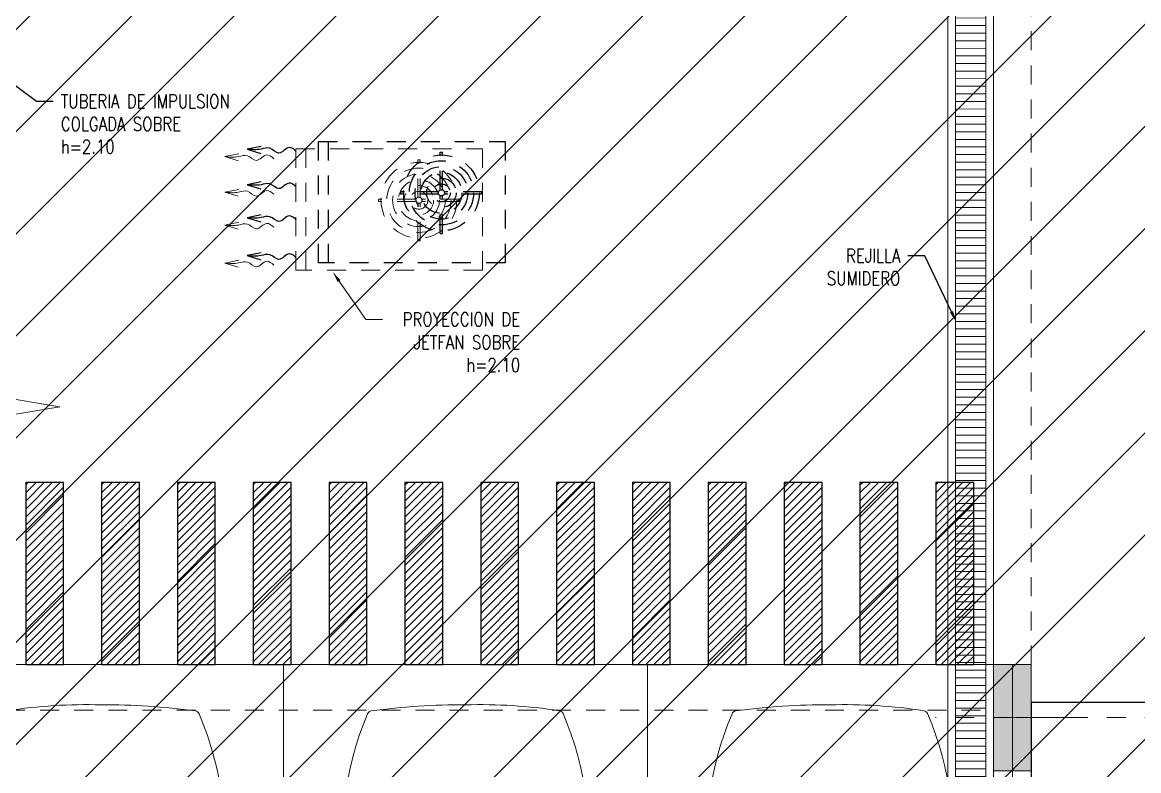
# Model space of a CAD drawing. Header units: millimetres. Extents: x 226317 to 226469, y 8188100 to 8188260.
# Drawn here: x 226457.3 to 226464.66, y 8188196.21 to 8188201.14 of the extents above; entities that cross this region are included whole.
import ezdxf
from ezdxf import colors
from ezdxf.entities.mleader import LeaderData, LeaderLine
from ezdxf.math import Vec2, Vec3

# ---------------------------------------------------------------- set-up
doc = ezdxf.new("R2010")
doc.units = ezdxf.units.MM
for name, pattern in [('HIDDEN2', [0.1875, 0.125, -0.0625]), ('PHANTOM', [2.5, 1.25, -0.25, 0.25, -0.25, 0.25, -0.25]), ('PHANTOM2', [1.25, 0.625, -0.125, 0.125, -0.125, 0.125, -0.125])]:
    doc.linetypes.add(name, pattern=pattern)
for name, color, linetype in [('A-COTAS INT', 8, 'Continuous'), ('A-EJES', 8, 'PHANTOM'), ('A-ESTRUCTURA-HATCH', 8, 'Continuous'), ('A-ESTRUCTURA-VIGAS', 8, 'HIDDEN2'), ('A-MOBILIARIO', 8, 'Continuous'), ('A-PROYECCIONES', 8, 'HIDDEN2'), ('A-TEXTO-INDICACIONES', 8, 'Continuous'), ('A_30_Extractores', 8, 'Continuous'), ('CIRCULACION PEATONAL', 8, 'Continuous'), ('L-06_EQ-FIN-CONT', 8, 'Continuous'), ('L3 Equipos y Ductos', 8, 'Continuous'), ('L4 Linea mediana', 8, 'Continuous'), ('L5 Linea mediana segmentada', 8, 'HIDDEN2'), ('L6 Linea fina', 8, 'Continuous')]:
    doc.layers.add(name, color=color, linetype=linetype)
doc.layers.add('A-ESTRUCTURA-PLACAS', color=8, linetype='Continuous', lineweight=35)
doc.layers.add('A-MUROS', color=8, linetype='Continuous', lineweight=30)
doc.layers.add('A-ÁREA COMÚN', color=8, linetype='Continuous', plot=False)
doc.styles.add('TXT_COTAS', font='romans.shx', dxfattribs={"width": 0.8})

# ---------------------------------------------------------------- blocks, each defined once
blk = doc.blocks.new('EST P1')
at = {"layer": 'A-ESTRUCTURA-HATCH', "lineweight": 0}
h = blk.add_hatch(dxfattribs=at)
h.set_pattern_fill('ANSI31', color=8, scale=0.02, angle=-1.27e-14)
h.set_pattern_definition([(44.99999999999999, (-226392.077087921, -8188203.059610654), (-0.04490128060534576, 0.04490128060534578), [])])
h.paths.add_polyline_path([(-3.609998156578513, 5.049997552298009), (-3.610000176762696, 4.849997552111745), (-44.785000133008, 4.84999814722687), (-44.78500010908465, -0.1500023566186428), (-46.9899987593235, -0.1500020446255803), (-46.98999930798891, -11.15000239294022), (-3.609999100328423, -11.15005090925843), (-3.609999100328423, -11.40005090925843), (-47.23999938514316, -11.40005881432444), (-47.23999953552266, 0.1499976431950927), (-45.03499953550636, 0.1499976431950927), (-45.0350001337647, 5.049998153932393)])
h.paths.add_polyline_path([(5.875668717722874, 4.849997540004551), (5.875668724213028, 5.04999746195972), (35.53000006324146, 5.049996703863144), (35.53000006324146, 4.849997698329389)])
h.paths.add_polyline_path([(47.9150172030495, 5.049996227957308), (35.58000069746049, 5.049997348338366), (35.58000069746049, 4.849997348152101), (47.9150167714979, 4.849997607059777)])
h.paths.add_polyline_path([(51.86500159354182, 4.849997512064874), (53.37567124809721, 4.84999814722687), (53.37566821934888, 5.049995731562376), (51.86500180143048, 5.049995731562376)])
edge = h.paths.add_edge_path()
edge.add_arc((63.30066905260901, -0.1500025354325771), 9.699999993899837, 359.9999991583288, 539.9999991583288)
edge.add_line((53.60066905870917, -0.1500023929402232), (53.80066905872081, -0.1500023929402232))
edge.add_arc((63.30066905260901, -0.1500025354325771), 9.49999999389811, 0.9047070135612216, 179.9999991406384, ccw=False)
edge.add_line((72.79948476422578, -2.6654452085495e-06), (70.35068066572421, 2.236943691968918e-05))
edge.add_line((70.35068066572421, 2.236943691968918e-05), (70.35067913253442, -0.1499448418617249))
edge.add_line((70.35067913253442, -0.1499448418617249), (73.00066904650885, -0.150002677924931))
edge = h.paths.add_edge_path(flags=0)
edge.add_arc((63.30071679374669, -0.1499939998611808), 3.299962339153879, 0.00085350182833477, 49.99468486829903)
edge.add_line((65.42212619486963, 2.377727027982473), (65.4221670004481, -0.1499835988506675))
edge.add_line((65.4221670004481, -0.1499835988506675), (65.27216700115241, -0.1499896282330155))
edge.add_line((65.27216700115241, -0.1499896282330155), (65.27206754402141, 2.496426238678396))
edge.add_arc((63.30066965197329, -0.1500051133334637), 3.300001295059289, 53.31658296361125, 179.9999577391648)
edge.add_line((60.00066835692269, -0.1500026788562536), (59.80066835691105, -0.1500026788562536))
edge.add_arc((63.30067374499049, -0.1500072199851274), 3.500005388090554, 2.4573619812700827, 179.9999256646052, ccw=False)
edge.add_line((66.79746054686257, 5.869567394256592e-05), (69.45068066581734, 3.157090395689011e-05))
edge.add_line((69.45068066581734, 3.157090395689011e-05), (69.45067913254024, -0.1499448418617249))
edge.add_line((69.45067913254024, -0.1499448418617249), (66.60067913253442, -0.1499448418617249))
h.paths.add_polyline_path([(-3.559999100340065, -11.15003591403365), (35.53000069747213, -11.15003591403365), (35.53000069747213, -11.40006590355188), (-3.559999100340065, -11.40006590355188)])
h.paths.add_polyline_path([(35.58000069746049, -11.1500659417361), (71.88000514594023, -11.1501255556941), (71.88000514594023, -11.40006201900542), (35.58000069746049, -11.40000240504742)])
h = blk.add_hatch(color=8, dxfattribs=at)
h.dxf.hatch_style = 1
h.paths.add_polyline_path([(51.86500181080191, 5.049995731562376), (47.91501740692183, 5.049995731562376), (47.9150173944945, -0.1500023929402232), (50.25000069738599, -0.1500023929402232), (50.25000069502858, -2.440996468067169e-06), (48.06500169850187, -2.396292984485626e-06), (48.06500174041139, 2.049999350681901), (51.86500172319938, 2.049959634430707), (51.86500172319938, 2.199973285198212), (48.06500173307722, 2.199973380193114), (48.06500178854913, 4.849997594021261), (51.71500178001588, 4.84999751765281), (51.71500172879314, 3.199985875748098), (51.86500172413071, 3.199985871091485)])
h.paths.add_polyline_path([(1.924988505983492, -0.1507468884810805), (-0.1750114939932246, -0.1507468884810805), (-0.1750115561299026, 4.849849936552346), (-3.559999043500284, 4.849998230114579), (-3.559999100340065, 5.049997517839074), (3.774977872672025, 5.04999752342701), (3.77498006875976, 1.899989875033498), (3.624980067834258, 1.899989879690111), (3.624980130203767, 4.849999564699829), (-0.02486227676854469, 4.849851984530687), (-0.02486234196112491, 2.199851972982287), (1.92514188104542, 2.199814011342824), (1.92514188104542, 2.049919821321964), (-0.02486297430004925, 2.049852325581014), (-0.02486302095348947, -0.0001476705074310303), (1.925019238289678, -0.0005466332659125328)])
h.paths.add_polyline_path([(71.63000006307266, -6.150002165697515), (71.88000006307266, -6.150002165697515), (71.88000006307266, -6.85000216588378), (71.63000006307266, -6.85000216588378)])
h.paths.add_polyline_path([(64.42000006310991, -6.150002076290548), (64.67000006310991, -6.150002076290548), (64.67000006310991, -6.850002076476812), (64.42000006310991, -6.850002076476812)])
h.paths.add_polyline_path([(57.21000006314716, -6.150002076290548), (57.46000006314716, -6.150002076290548), (57.46000006314716, -6.850002076476812), (57.21000006314716, -6.850002076476812)])
h.paths.add_polyline_path([(50.00000006318442, -6.150002076290548), (50.25000006318442, -6.150002076290548), (50.25000006318442, -6.850002076476812), (50.00000006318442, -6.850002076476812)])
h.paths.add_polyline_path([(42.79000006322167, -6.150002055801451), (43.04000006322167, -6.150002055801451), (43.04000006322167, -6.850002055987716), (42.79000006322167, -6.850002055987716)])
h.paths.add_polyline_path([(42.79000006322167, 0.5499979443848133), (43.04000006322167, 0.5499979443848133), (43.04000006322167, -0.1500020558014512), (42.79000006322167, -0.1500020558014512)])
h.paths.add_polyline_path([(35.58000006325892, -6.150002076290548), (35.83000006325892, -6.150002076290548), (35.83000006325892, -6.850002076476812), (35.58000006325892, -6.850002076476812)])
h.paths.add_polyline_path([(35.58000006325892, 0.5499979238957167), (35.83000006325892, 0.5499979238957167), (35.83000006325892, -0.1500020762905478), (35.58000006325892, -0.1500020762905478)])
h.paths.add_polyline_path([(35.28000006327056, -6.150002076290548), (35.53000006327056, -6.150002076290548), (35.53000006327056, -6.850002076476812), (35.28000006327056, -6.850002076476812)])
h.paths.add_polyline_path([(35.28000006327056, 0.5499979238957167), (35.53000006327056, 0.5499979238957167), (35.53000006327056, -0.1500020762905478), (35.28000006327056, -0.1500020762905478)])
h.paths.add_polyline_path([(30.2800000719144, -6.150002076290548), (30.5300000719144, -6.150002076290548), (30.5300000719144, -6.850002076476812), (30.2800000719144, -6.850002076476812)])
h.paths.add_polyline_path([(30.2800000719144, 0.5499979238957167), (30.5300000719144, 0.5499979238957167), (30.5300000719144, -0.1500020762905478), (30.2800000719144, -0.1500020762905478)])
h.paths.add_polyline_path([(23.07000007195165, -6.150002076290548), (23.32000007195165, -6.150002076290548), (23.32000007195165, -6.850002076476812), (23.07000007195165, -6.850002076476812)])
h.paths.add_polyline_path([(23.07000007195165, 0.5499979238957167), (23.32000007195165, 0.5499979238957167), (23.32000007195165, -0.1500020762905478), (23.07000007195165, -0.1500020762905478)])
h.paths.add_polyline_path([(18.07000008059549, -6.150002055801451), (18.32000008059549, -6.150002055801451), (18.32000008059549, -6.850002055987716), (18.07000008059549, -6.850002055987716)])
h.paths.add_polyline_path([(18.07000008059549, 0.5499979443848133), (18.32000008059549, 0.5499979443848133), (18.32000008059549, -0.1500020558014512), (18.07000008059549, -0.1500020558014512)])
h.paths.add_polyline_path([(10.86000014221645, -6.150002076290548), (11.11000014221645, -6.150002076290548), (11.11000014221645, -6.850002076476812), (10.86000014221645, -6.850002076476812)])
h.paths.add_polyline_path([(10.86000014221645, 0.5499979238957167), (11.11000014221645, 0.5499979238957167), (11.11000014221645, -0.1500020762905478), (10.86000014221645, -0.1500020762905478)])
h.paths.add_polyline_path([(3.650000203837408, -6.150002076290548), (3.900000203837408, -6.150002076290548), (3.900000203837408, -6.850002076476812), (3.650000203837408, -6.850002076476812)])
h.paths.add_polyline_path([(3.600000203849049, 0.5499979238957167), (3.900000203837408, 0.5499979238957167), (3.900000203837408, -0.1500020762905478), (3.600000203849049, -0.1500020762905478)])
h.paths.add_polyline_path([(-3.559999734541634, -6.150002356618643), (-3.309999734541634, -6.150002356618643), (-3.309999734541634, -6.850002356804907), (-3.559999734541634, -6.850002356804907)])
h.paths.add_polyline_path([(-3.559999734541634, 0.5499976435676217), (-3.309999734541634, 0.5499976435676217), (-3.309999734541634, -0.1500023566186428), (-3.559999734541634, -0.1500023566186428)])
h.paths.add_polyline_path([(-3.859999734529993, -6.150002356618643), (-3.609999734529993, -6.150002356618643), (-3.609999734529993, -6.850002356804907), (-3.859999734529993, -6.850002356804907)])
h.paths.add_polyline_path([(-3.859999734529993, 0.5499976435676217), (-3.609999734529993, 0.5499976435676217), (-3.609999734529993, -0.1500023566186428), (-3.859999734529993, -0.1500023566186428)])
h.paths.add_polyline_path([(-11.06999967290903, -6.150002356618643), (-10.81999967290903, -6.150002356618643), (-10.81999967290903, -6.850002356804907), (-11.06999967290903, -6.850002356804907)])
h.paths.add_polyline_path([(-11.06999967290903, 0.5499976435676217), (-10.81999967290903, 0.5499976435676217), (-10.81999967290903, -0.1500023566186428), (-11.06999967290903, -0.1500023566186428)])
h.paths.add_polyline_path([(-18.27999961128808, -6.150002076290548), (-18.02999961128808, -6.150002076290548), (-18.02999961128808, -6.850002076476812), (-18.27999961128808, -6.850002076476812)])
h.paths.add_polyline_path([(-18.27999961128808, 0.5499979238957167), (-18.02999961128808, 0.5499979238957167), (-18.02999961128808, -0.1500020762905478), (-18.27999961128808, -0.1500020762905478)])
h.paths.add_polyline_path([(-25.48999954966712, -6.150002356618643), (-25.23999954966712, -6.150002356618643), (-25.23999954966712, -6.850002356804907), (-25.48999954966712, -6.850002356804907)])
h.paths.add_polyline_path([(-25.48999954966712, 0.5499976435676217), (-25.23999954966712, 0.5499976435676217), (-25.23999954966712, -0.1500023566186428), (-25.48999954966712, -0.1500023566186428)])
h.paths.add_polyline_path([(-32.69999948804616, -6.150002356618643), (-32.44999948804616, -6.150002356618643), (-32.44999948804616, -6.850002356804907), (-32.69999948804616, -6.850002356804907)])
h.paths.add_polyline_path([(-32.69999948804616, 0.5499976435676217), (-32.44999948804616, 0.5499976435676217), (-32.44999948804616, -0.1500023566186428), (-32.69999948804616, -0.1500023566186428)])
h.paths.add_polyline_path([(-39.90999879222363, -6.150002076290548), (-39.65999879222363, -6.150002076290548), (-39.65999879222363, -6.850002076476812), (-39.90999879222363, -6.850002076476812)])
h.paths.add_polyline_path([(-39.90999879222363, 0.5499979238957167), (-39.65999879222363, 0.5499979238957167), (-39.65999879222363, -0.1500020762905478), (-39.90999879222363, -0.1500020762905478)])
at = {"layer": 'A-ESTRUCTURA-PLACAS', "color": 8, "lineweight": 0}
blk.add_lwpolyline([(71.63000006307266, -6.150002165697515), (71.88000006307266, -6.150002165697515), (71.88000006307266, -6.85000216588378), (71.63000006307266, -6.85000216588378)], close=True, dxfattribs=at)
at = {"layer": 'A-ESTRUCTURA-VIGAS', "color": 8, "lineweight": 0}
for points in [[(71.63000006307266, -6.150002165697515), (71.63000006307266, -0.150002165697515)], [(71.88000006307266, -6.150002165697515), (71.88000006307266, -0.150002165697515)], [(71.88000006307266, -6.400005588307977), (72.7088283005869, -6.400005588307977), (73.00066904650885, -0.150002677924931)], [(64.67000006310991, -6.150002076290548), (71.63000006307266, -6.150002165697515)], [(64.6700000592682, -6.450002076104283), (71.63000005923095, -6.45000216551125)]]:
    blk.add_lwpolyline(points, dxfattribs=at)
blk = doc.blocks.new('*U60')
at = {"color": 8, "lineweight": 0, "ltscale": 0.5}
for p, q in [((0.2999999999064606, 4.301899374723462), (0.712564089486434, 4.301899372860816)), ((2.099999999894819, 4.301899374723462), (1.687435910314844, 4.301899374723462))]:
    blk.add_line(p, q, dxfattribs=at)
for points in [[(0, 0), (2.400000000000003, 0), (2.400000000000003, 5), (0, 5)], [(0.2999999999064606, 4.405005575418499), (0.2999999999064606, 4.25500557504597), (0.712564089486434, 4.25500557504597), (0.712564089486434, 4.405005573555852)], [(1.687435910314844, 4.405005575418499), (1.687435910314844, 4.25500557504597), (2.099999999894819, 4.25500557504597), (2.099999999894819, 4.405005575418499)]]:
    blk.add_lwpolyline(points, close=True, dxfattribs=at)
blk.add_lwpolyline([(1.987528844945797, 3.028522202071265), (2.174826331529359, 3.017961387783316), (2.188677233038063, 3.033225936144618), (2.135582110820861, 3.092103478759553), (1.982238905377762, 3.114782713422947, 0.005253419644038889), (1.960610162169651, 3.403024230234966, 0.05323468880448375), (1.922881289012321, 4.298445265069629), (1.909960859082231, 4.423920004889395), (1.890709687699156, 4.525403541773585), (1.886232188128608, 4.534997764310868, 0.2186562557100147), (1.867137849190796, 4.551199094653156), (1.405784301436099, 4.68041331440213), (1.402100344206071, 4.707649311509477, 0.09155394760763061), (1.199999999999965, 4.734330136008744, 0.09162043732155131), (0.9978996558110811, 4.708804217427994), (0.9942156983651791, 4.681568217724587), (0.532862150615877, 4.552353999814748, 0.2186562552153479), (0.5137678116788742, 4.536152669489409), (0.509290312102123, 4.526558446958687), (0.4900391407772553, 4.4250749100745), (0.4771187106999186, 4.299600172615821, 0.05323468880111815), (0.4393898377046448, 3.404179129908862, 0.005253420110187526), (0.4177610936803398, 3.115937606692341), (0.2644178889804173, 3.093258382082013), (0.2113227668214244, 3.034380841329721), (0.2251736682137129, 3.01911629296842), (0.4124711549047355, 3.029677107255861, 0.02826491459471849), (0.4099966653127016, 1.475695204805616, 0.1399238157925407), (0.5546126963907227, 0.324876973164095, 0.2721479777528903), (0.5785017503985411, 0.3060667694362756, 0.035352843949907), (1.200000000000272, 0.2656698639912349, 0.0456386399384704), (1.819188438492293, 0.3049118635303407, 0.2721479761988349), (1.843077493167715, 0.3237220675503025, 0.1398888083936435), (1.990003335143852, 1.474540296761161, 0.02826491464424222)], format="xyb", close=True, dxfattribs=at)
blk = doc.blocks.new('*U61')
at = {"color": 8, "lineweight": 0, "ltscale": 0.5}
for p, q in [((0.302499999908789, 4.301899374723462), (0.7150640894887623, 4.301899372860816)), ((2.102499999897147, 4.301899374723462), (1.689935910317172, 4.301899374723462))]:
    blk.add_line(p, q, dxfattribs=at)
for points in [[(0, 0), (2.40500000000466, 0), (2.40500000000466, 5), (0, 5)], [(0.302499999908789, 4.405005575418499), (0.302499999908789, 4.25500557504597), (0.7150640894887623, 4.25500557504597), (0.7150640894887623, 4.405005573555852)], [(1.689935910317172, 4.405005575418499), (1.689935910317172, 4.25500557504597), (2.102499999897147, 4.25500557504597), (2.102499999897147, 4.405005575418499)]]:
    blk.add_lwpolyline(points, close=True, dxfattribs=at)
blk.add_lwpolyline([(1.990028844948126, 3.028522202071265), (2.177326331531687, 3.017961387783316), (2.191177233040391, 3.033225936144618), (2.13808211082319, 3.092103478759553), (1.98473890538009, 3.114782713422947, 0.005253419644038889), (1.963110162171979, 3.403024230234966, 0.05323468880448375), (1.925381289014649, 4.298445265069629), (1.912460859084559, 4.423920004889395), (1.893209687701485, 4.525403541773585), (1.888732188130936, 4.534997764310868, 0.2186562557100147), (1.869637849193124, 4.551199094653156), (1.408284301438428, 4.68041331440213), (1.4046003442084, 4.707649311509477, 0.09155394760763061), (1.202500000002294, 4.734330136008744, 0.09162043732155131), (1.000399655813409, 4.708804217427994), (0.9967156983675074, 4.681568217724587), (0.5353621506182054, 4.552353999814748, 0.2186562552153479), (0.5162678116812025, 4.536152669489409), (0.5117903121044514, 4.526558446958687), (0.4925391407795836, 4.4250749100745), (0.4796187107022469, 4.299600172615821, 0.05323468880111815), (0.4418898377069731, 3.404179129908862, 0.005253420110187526), (0.4202610936826681, 3.115937606692341), (0.2669178889827457, 3.093258382082013), (0.2138227668237527, 3.034380841329721), (0.2276736682160412, 3.01911629296842), (0.4149711549070638, 3.029677107255861, 0.02826491459471849), (0.4124966653150299, 1.475695204805616, 0.1399238157925407), (0.557112696393051, 0.324876973164095, 0.2721479777528903), (0.5810017504008694, 0.3060667694362756, 0.035352843949907), (1.2025000000026, 0.2656698639912349, 0.0456386399384704), (1.821688438494622, 0.3049118635303407, 0.2721479761988349), (1.845577493170043, 0.3237220675503025, 0.1398888083936435), (1.99250333514618, 1.474540296761161, 0.02826491464424222)], format="xyb", close=True, dxfattribs=at)
blk = doc.blocks.new('*U21')
at = {"layer": 'CIRCULACION PEATONAL'}
h = blk.add_hatch(dxfattribs=at)
h.set_pattern_fill('ANSI31', color=256, scale=0.3)
h.set_pattern_definition([(45, (-1.24963215764578, 0), (-0.02651650429449553, 0.02651650429449553), [])])
h.paths.add_polyline_path([(-0.9526332741646426, 0.2275326177477837), (-1.202633274106435, 0.2275326177477837), (-1.202633274106435, -0.9724673796445131), (-0.9526332741646426, -0.9724673796445131)])
h = blk.add_hatch(dxfattribs=at)
h.set_pattern_fill('ANSI31', color=256, scale=0.3)
h.set_pattern_definition([(45, (-0.7496321576457801, 0), (-0.02651650429449553, 0.02651650429449553), [])])
h.paths.add_polyline_path([(-0.4526332741646426, 0.2275326177477837), (-0.702633274106435, 0.2275326177477837), (-0.702633274106435, -0.9724673796445131), (-0.4526332741646426, -0.9724673796445131)])
h = blk.add_hatch(dxfattribs=at)
h.set_pattern_fill('ANSI31', color=256, scale=0.3)
h.set_pattern_definition([(45, (-0.2496321576457802, 0), (-0.02651650429449553, 0.02651650429449553), [])])
h.paths.add_polyline_path([(0.04736672583535728, 0.2275326177477837), (-0.2026332741064351, 0.2275326177477837), (-0.2026332741064351, -0.9724673796445131), (0.04736672583535728, -0.9724673796445131)])
h = blk.add_hatch(dxfattribs=at)
h.set_pattern_fill('ANSI31', color=256, scale=0.3)
h.set_pattern_definition([(45, (0.2503678423542197, 0), (-0.02651650429449553, 0.02651650429449553), [])])
h.paths.add_polyline_path([(0.5473667258353572, 0.2275326177477837), (0.2973667258935648, 0.2275326177477837), (0.2973667258935648, -0.9724673796445131), (0.5473667258353572, -0.9724673796445131)])
h = blk.add_hatch(dxfattribs=at)
h.set_pattern_fill('ANSI31', color=256, scale=0.3)
h.set_pattern_definition([(45, (0.7503678423542197, 0), (-0.02651650429449553, 0.02651650429449553), [])])
h.paths.add_polyline_path([(1.047366725835357, 0.2275326177477837), (0.7973667258935648, 0.2275326177477837), (0.7973667258935648, -0.9724673796445131), (1.047366725835357, -0.9724673796445131)])
h = blk.add_hatch(dxfattribs=at)
h.set_pattern_fill('ANSI31', color=256, scale=0.3)
h.set_pattern_definition([(45, (1.250367842354219, 0), (-0.02651650429449553, 0.02651650429449553), [])])
h.paths.add_polyline_path([(1.547366725835357, 0.2275326177477837), (1.297366725893565, 0.2275326177477837), (1.297366725893565, -0.9724673796445131), (1.547366725835357, -0.9724673796445131)])
h = blk.add_hatch(dxfattribs=at)
h.set_pattern_fill('ANSI31', color=256, scale=0.3)
h.set_pattern_definition([(45, (1.750367842354219, 0), (-0.02651650429449553, 0.02651650429449553), [])])
h.paths.add_polyline_path([(2.047366725835357, 0.2275326177477837), (1.797366725893565, 0.2275326177477837), (1.797366725893565, -0.9724673796445131), (2.047366725835357, -0.9724673796445131)])
h = blk.add_hatch(dxfattribs=at)
h.set_pattern_fill('ANSI31', color=256, scale=0.3)
h.set_pattern_definition([(45, (2.250367842354219, 0), (-0.02651650429449553, 0.02651650429449553), [])])
h.paths.add_polyline_path([(2.547366725835357, 0.2275326177477837), (2.297366725893565, 0.2275326177477837), (2.297366725893565, -0.9724673796445131), (2.547366725835357, -0.9724673796445131)])
h = blk.add_hatch(dxfattribs=at)
h.set_pattern_fill('ANSI31', color=256, scale=0.3)
h.set_pattern_definition([(45, (2.750367842354219, 0), (-0.02651650429449553, 0.02651650429449553), [])])
h.paths.add_polyline_path([(3.047366725835357, 0.2275326177477837), (2.797366725893565, 0.2275326177477837), (2.797366725893565, -0.9724673796445131), (3.047366725835357, -0.9724673796445131)])
h = blk.add_hatch(dxfattribs=at)
h.set_pattern_fill('ANSI31', color=256, scale=0.3)
h.set_pattern_definition([(45, (3.250367842354219, 0), (-0.02651650429449553, 0.02651650429449553), [])])
h.paths.add_polyline_path([(3.547366725835357, 0.2275326177477837), (3.297366725893564, 0.2275326177477837), (3.297366725893564, -0.9724673796445131), (3.547366725835357, -0.9724673796445131)])
h = blk.add_hatch(dxfattribs=at)
h.set_pattern_fill('ANSI31', color=256, scale=0.3)
h.set_pattern_definition([(45, (3.750367842354219, 0), (-0.02651650429449553, 0.02651650429449553), [])])
h.paths.add_polyline_path([(4.047366725835357, 0.2275326177477837), (3.797366725893564, 0.2275326177477837), (3.797366725893564, -0.9724673796445131), (4.047366725835357, -0.9724673796445131)])
h = blk.add_hatch(dxfattribs=at)
h.set_pattern_fill('ANSI31', color=256, scale=0.3)
h.set_pattern_definition([(45, (4.250367842354219, 0), (-0.02651650429449553, 0.02651650429449553), [])])
h.paths.add_polyline_path([(4.547366725835357, 0.2275326177477837), (4.297366725893564, 0.2275326177477837), (4.297366725893564, -0.9724673796445131), (4.547366725835357, -0.9724673796445131)])
h = blk.add_hatch(dxfattribs=at)
h.set_pattern_fill('ANSI31', color=256, scale=0.3)
h.set_pattern_definition([(45, (4.750367842354219, 0), (-0.02651650429449553, 0.02651650429449553), [])])
h.paths.add_polyline_path([(5.047366725835357, 0.2275326177477837), (4.797366725893564, 0.2275326177477837), (4.797366725893564, -0.9724673796445131), (5.047366725835357, -0.9724673796445131)])
for points in [[(-1.202633274106435, -0.9724673796445131), (-0.9526332741646426, -0.9724673796445131), (-0.9526332741646426, 0.2275326177477837), (-1.202633274106435, 0.2275326177477837)], [(-0.702633274106435, -0.9724673796445131), (-0.4526332741646426, -0.9724673796445131), (-0.4526332741646426, 0.2275326177477837), (-0.702633274106435, 0.2275326177477837)], [(-0.2026332741064351, -0.9724673796445131), (0.04736672583535728, -0.9724673796445131), (0.04736672583535728, 0.2275326177477837), (-0.2026332741064351, 0.2275326177477837)], [(0.2973667258935648, -0.9724673796445131), (0.5473667258353572, -0.9724673796445131), (0.5473667258353572, 0.2275326177477837), (0.2973667258935648, 0.2275326177477837)], [(0.7973667258935648, -0.9724673796445131), (1.047366725835357, -0.9724673796445131), (1.047366725835357, 0.2275326177477837), (0.7973667258935648, 0.2275326177477837)], [(1.297366725893565, -0.9724673796445131), (1.547366725835357, -0.9724673796445131), (1.547366725835357, 0.2275326177477837), (1.297366725893565, 0.2275326177477837)], [(1.797366725893565, -0.9724673796445131), (2.047366725835357, -0.9724673796445131), (2.047366725835357, 0.2275326177477837), (1.797366725893565, 0.2275326177477837)], [(2.297366725893565, -0.9724673796445131), (2.547366725835357, -0.9724673796445131), (2.547366725835357, 0.2275326177477837), (2.297366725893565, 0.2275326177477837)], [(2.797366725893565, -0.9724673796445131), (3.047366725835357, -0.9724673796445131), (3.047366725835357, 0.2275326177477837), (2.797366725893565, 0.2275326177477837)], [(3.297366725893564, -0.9724673796445131), (3.547366725835357, -0.9724673796445131), (3.547366725835357, 0.2275326177477837), (3.297366725893564, 0.2275326177477837)], [(3.797366725893564, -0.9724673796445131), (4.047366725835357, -0.9724673796445131), (4.047366725835357, 0.2275326177477837), (3.797366725893564, 0.2275326177477837)], [(4.297366725893564, -0.9724673796445131), (4.547366725835357, -0.9724673796445131), (4.547366725835357, 0.2275326177477837), (4.297366725893564, 0.2275326177477837)], [(4.797366725893564, -0.9724673796445131), (5.047366725835357, -0.9724673796445131), (5.047366725835357, 0.2275326177477837), (4.797366725893564, 0.2275326177477837)]]:
    blk.add_lwpolyline(points, close=True, dxfattribs=at)
blk = doc.blocks.new('IIMM')
at = {"layer": 'A-TEXTO-INDICACIONES', "color": 8, "linetype": 'ByBlock', "lineweight": 0}
blk.add_line((67.49235056011821, -3.874752428382635), (67.60284403996775, -3.874752428382635), dxfattribs=at)
blk.add_lwpolyline([(67.31616228437633, -3.621441334486008), (67.49235056011821, -3.874752428382635)], dxfattribs=at)
at = {"layer": 'A-TEXTO-INDICACIONES', "color": 8, "lineweight": 0}
blk.add_solid([(67.30658455830417, -3.628103036433458), (67.27619207187672, -3.563974978402257), (67.3257400104194, -3.614779632538557)], dxfattribs=at)
at = {"layer": 'L-06_EQ-FIN-CONT', "color": 8, "lineweight": 0}
for p, q in [((66.65458467489225, -2.782843823544681), (66.56216031918302, -2.801468231715262)), ((66.56216031918302, -2.801468231715262), (66.65116860385751, -2.828585231676698)), ((66.65458467489225, -3.017278956249356), (66.56216031918302, -3.035903364419937)), ((66.56216031918302, -3.035903364419937), (66.65116860385751, -3.063020364381373)), ((66.65458467489225, -3.234056750312448), (66.56216031918302, -3.252681158483028)), ((66.56216031918302, -3.252681158483028), (66.65116860385751, -3.279798158444464)), ((66.65458467489225, -3.484247663058341), (66.56216031918302, -3.502872071228921)), ((66.56216031918302, -3.502872071228921), (66.65116860385751, -3.529989071190357))]:
    blk.add_line(p, q, dxfattribs=at)
for points in [[(66.88566643345985, -2.815437350422144), (66.83866178538301, -2.790212818421423), (66.77076617139392, -2.826744899153709), (66.71159661276033, -2.795200911350548), (66.65312853141222, -2.801078679971397), (66.56216031918302, -2.801468231715262)], [(66.88566643345985, -3.049872483126819), (66.83866178538301, -3.024647951126099), (66.77076617139392, -3.061180031858385), (66.71159661276033, -3.029636044055223), (66.65312853141222, -3.035513812676072), (66.56216031918302, -3.035903364419937)], [(66.88566643345985, -3.26665027718991), (66.83866178538301, -3.24142574518919), (66.77076617139392, -3.277957825921476), (66.71159661276033, -3.246413838118315), (66.65312853141222, -3.252291606739163), (66.56216031918302, -3.252681158483028)], [(66.88566643345985, -3.516841189935803), (66.83866178538301, -3.491616657935083), (66.77076617139392, -3.528148738667369), (66.71159661276033, -3.496604750864208), (66.65312853141222, -3.502482519485056), (66.56216031918302, -3.502872071228921)]]:
    blk.add_spline(points, degree=3, dxfattribs=at)
at = {"layer": 'L3 Equipos y Ductos', "color": 8, "linetype": 'HIDDEN2', "lineweight": 0}
for p, q in [((67.03179826634005, -3.550057485699654), (67.03179826634005, -2.750057484954596)), ((67.03179826634005, -2.750057484954596), (68.26179826635052, -2.750057484954596)), ((68.26179826635052, -2.750057484954596), (68.26179826635052, -3.550057485699654)), ((68.26179826635052, -3.550057485699654), (67.03179826634005, -3.550057485699654))]:
    blk.add_line(p, q, dxfattribs=at)
at = {"layer": 'L4 Linea mediana', "color": 8, "linetype": 'HIDDEN2', "lineweight": 0}
for radius in [0.25, 0.2117652105519916, 0.1735304211039929, 0.1352956316559942, 0.0970608422079956, 0.0588260527599969, 0.0205912633119843]:
    blk.add_circle((67.84247321708244, -3.08906510937959), radius, dxfattribs=at)
at = {"layer": 'L5 Linea mediana segmentada', "color": 8, "linetype": 'HIDDEN2', "lineweight": 0}
blk.add_line((67.09747991483891, -3.550057485699654), (67.09747991483891, -2.750057484954596), dxfattribs=at)
at = {"layer": 'L6 Linea fina', "color": 8, "linetype": 'HIDDEN2', "lineweight": 0}
for p, q in [((67.83486697872286, -3.069930186495185), (67.83486697872286, -2.821563597768545)), ((67.83486697872286, -2.821563597768545), (67.85007945544203, -2.821563597768545)), ((67.85007945544203, -3.069930186495185), (67.85007945544203, -2.821563597768545)), ((67.82333829448908, -3.081458871252835), (67.57497170518036, -3.081458871252835)), ((67.57497170518036, -3.096671347506344), (67.57497170518036, -3.081458871252835)), ((68.10997472895542, -3.081458871252835), (67.86160813967581, -3.081458871252835)), ((68.10997472895542, -3.096671347506344), (68.10997472895542, -3.081458871252835)), ((67.82333829448908, -3.096671347506344), (67.57497170518036, -3.096671347506344)), ((67.83486697872286, -3.356566620990634), (67.83486697872286, -3.108200032263994)), ((67.85007945544203, -3.356566620990634), (67.85007945544203, -3.108200032263994)), ((68.10997472895542, -3.096671347506344), (67.86160813967581, -3.096671347506344)), ((67.83486697872286, -3.356566620990634), (67.85007945544203, -3.356566620990634))]:
    blk.add_line(p, q, dxfattribs=at)
at = {"layer": 'A-TEXTO-INDICACIONES', "color": 8, "lineweight": 0, "insert": (68.50998689708649, -3.829752428457141), "char_height": 0.09, "width": 1.012012492574286, "attachment_point": 3, "style": 'TXT_COTAS'}
blk.add_mtext('PROYECCION DE JETFAN SOBRE h=2.10', dxfattribs=at)
blk = doc.blocks.new('EJES 1P')
at = {"layer": 'A-EJES', "color": 8, "linetype": 'PHANTOM2', "lineweight": 0}
blk.add_lwpolyline([(121.0129206500424, -11.55000045057386), (116.2569303451455, -11.54999938886613)], dxfattribs=at)
blk = doc.blocks.new('PO_GUARDIA CIVIL ESQ FAISANES_PLANTAS_Sotanos_REVA_2022.01.24 - copia$0$XREF_SOTANOS - ETAPA 1-2020.06.26$0$frr')
at = {"color": 8, "lineweight": 0}
blk.add_lwpolyline([(-0.2000000000000455, -4.499999999999886), (0.2000000000000455, -4.5), (0.07500150000004169, -1.800000000000068), (0.2999999999999545, -1.799999999999955), (0, 0), (-0.2999999999999545, -1.799999999999955), (-0.07500149999981431, -1.799999999999955)], close=True, dxfattribs=at)
blk = doc.blocks.new('FLUJO')
at = {"layer": 'L-06_EQ-FIN-CONT'}
for p, q in [((0.4621515918170191, -0.0199558832723597), (0.3349968994325536, 0.0187826872744381)), ((0.3301167979507227, -0.0465621813489179), (0.4621515918170191, -0.0199558832723597))]:
    blk.add_line(p, q, dxfattribs=at)
blk.add_spline([(0, 0), (0.0671494972461915, -0.0360350459566234), (0.1641432315186648, 0.0161536411330872), (0.2486711724232009, -0.0289091984718653), (0.3321970029378463, -0.0205123859823289), (0.4621515918170191, -0.0199558832723597)], degree=3, dxfattribs=at)
blk = doc.blocks.new('JFC-01')
at = {"layer": 'L3 Equipos y Ductos', "linetype": 'HIDDEN2'}
for p, q in [((-1.230000000010477, -0.400000000372529), (-1.230000000010477, 0.400000000372529)), ((-1.230000000010477, 0.400000000372529), (0, 0.400000000372529)), ((0, 0.400000000372529), (0, -0.400000000372529)), ((0, -0.400000000372529), (-1.230000000010477, -0.400000000372529))]:
    blk.add_line(p, q, dxfattribs=at)
at = {"layer": 'L4 Linea mediana', "linetype": 'HIDDEN2'}
for radius in [0.25, 0.2117652105519916, 0.1735304211039929, 0.1352956316559942, 0.0970608422079956, 0.0588260527599969, 0.0205912633119843]:
    blk.add_circle((-0.4193250492680818, 0.06099237594753504), radius, dxfattribs=at)
at = {"layer": 'L5 Linea mediana segmentada', "linetype": 'HIDDEN2'}
blk.add_line((-1.164318351511611, -0.400000000372529), (-1.164318351511611, 0.400000000372529), dxfattribs=at)
at = {"layer": 'L6 Linea fina', "linetype": 'HIDDEN2'}
for p, q in [((-0.4269312876276672, 0.0801272988319397), (-0.4269312876276672, 0.3284938875585794)), ((-0.4269312876276672, 0.3284938875585794), (-0.4117188109084964, 0.3284938875585794)), ((-0.4117188109084964, 0.0801272988319397), (-0.4117188109084964, 0.3284938875585794)), ((-0.4384599718614481, 0.0685986140742898), (-0.6868265611701645, 0.0685986140742898)), ((-0.6868265611701645, 0.05338613782078028), (-0.6868265611701645, 0.0685986140742898)), ((-0.4384599718614481, 0.05338613782078028), (-0.6868265611701645, 0.05338613782078028)), ((-0.4269312876276672, -0.2065091356635094), (-0.4269312876276672, 0.04185745306313038)), ((-0.4117188109084964, -0.2065091356635094), (-0.4117188109084964, 0.04185745306313038)), ((-0.1518235373951029, 0.0685986140742898), (-0.4001901266747154, 0.0685986140742898)), ((-0.1518235373951029, 0.05338613782078028), (-0.4001901266747154, 0.05338613782078028)), ((-0.1518235373951029, 0.05338613782078028), (-0.1518235373951029, 0.0685986140742898)), ((-0.4269312876276672, -0.2065091356635094), (-0.4117188109084964, -0.2065091356635094))]:
    blk.add_line(p, q, dxfattribs=at)
at = {"layer": 'L6 Linea fina', "xscale": 0.7, "yscale": 0.7, "zscale": 0.7, "rotation": 180}
for p in [(-1.376131832890678, 0.3346201349049807), (-1.376131832890678, 0.1001850022003055), (-1.376131832890678, -0.1165927918627858), (-1.376131832890678, -0.3667837046086788)]:
    blk.add_blockref('FLUJO', p, dxfattribs=at)
blk = doc.blocks.new('TEXTOSSS')
at = {"transparency": 33554483, "rotation": 270}
blk.add_blockref('PO_GUARDIA CIVIL ESQ FAISANES_PLANTAS_Sotanos_REVA_2022.01.24 - copia$0$XREF_SOTANOS - ETAPA 1-2020.06.26$0$frr', (-10.25592309198692, -2.800001457333565), dxfattribs=at)
at = {"layer": 'A-TEXTO-INDICACIONES', "color": 8, "lineweight": 0}
ml = blk.add_multileader_mtext('Standard', dxfattribs=at)
ml.set_content('TUBERIA DE IMPULSION COLGADA SOBRE h=2.10', color=8, style='TXT_COTAS')
ml.set_leader_properties(color=7)
ml.build(insert=Vec2(0, 0))
ml.multileader.update_dxf_attribs({"dogleg_length": 0.1104934798556762, "arrow_head_size": 0.07})
ctx = ml.context
ctx.base_point, ctx.char_height, ctx.arrow_head_size, ctx.landing_gap_size, ctx.plane_origin = Vec3(-10.30033162677978, -0.7861664863303304), 0.09, 0.07, 0.05, Vec3(-10.3658761412953, -0.3887237720191479)
notes = []
notes.append((ctx, [(1, (1, 1, 0), (-10.41082510663546, -0.7861664863303304), (1, 0), 0.1104934798556762, [(0, [(-10.7118598970992, -0.5641165217384696)], 0, [])])]))
ctx.mtext.insert, ctx.mtext.width, ctx.mtext.flow_direction = Vec3(-10.25033162679756, -0.7411664864048362), 1.237996794603532, 5
ml = blk.add_multileader_mtext('Standard', dxfattribs=at)
ml.set_content('REJILLA SUMIDERO', color=8, style='TXT_COTAS')
ml.set_leader_properties(color=7)
ml.build(insert=Vec2(0, 0))
ml.multileader.update_dxf_attribs({"dogleg_length": 0.1104934798556762, "arrow_head_size": 0.07})
ctx = ml.context
ctx.base_point, ctx.char_height, ctx.arrow_head_size, ctx.landing_gap_size, ctx.plane_origin = Vec3(-5.283099824694502, -1.804493932053447), 0.09, 0.07, 0.05, Vec3(-5.099209772859467, -1.141536289826035)
ctx.text_align_type = 2
notes.append((ctx, [(0, (1, 1, 0), (-4.554892059124541, -1.804493932053447), (-1, 0), 0.1104934798556762, [(0, [(-4.348498507082695, -2.237823853269219)], 0, [])])]))
ctx.mtext.insert, ctx.mtext.width, ctx.mtext.alignment, ctx.mtext.flow_direction = Vec3(-4.715385538962437, -1.759493932127953), 0.5425429759488907, 3, 5
for ctx, leaders in notes:
    for number, flags, end, landing, length, lines in leaders:
        leader = LeaderData()
        leader.index, (leader.has_last_leader_line, leader.has_dogleg_vector, leader.attachment_direction) = number, flags
        leader.last_leader_point, leader.dogleg_vector, leader.dogleg_length = Vec3(end), Vec3(landing), length
        for number, points, colour, breaks in lines:
            line = LeaderLine()
            line.index, line.vertices, line.color, line.breaks = number, Vec3.list(points), colors.encode_raw_color(colour), breaks
            leader.lines.append(line)
        ctx.leaders.append(leader)
blk = doc.blocks.new('arq. estac.')
at = {"lineweight": 0}
h = blk.add_hatch(dxfattribs=at)
h.set_pattern_fill('_USER', color=8, scale=0.05, pattern_type=0)
h.set_pattern_definition([(0, (321.5708696485672, 57.1208462882787), (0, 0.05), [])])
h.paths.add_polyline_path([(226758.8793011472, 8188207.503892729), (226759.0793011472, 8188207.503892729), (226759.0791262606, 8188196.603895554), (226758.8791262606, 8188196.603895554)])
at = {"color": 8, "lineweight": 0}
for points in [[(226758.8293011472, 8188207.553892729), (226759.1293011472, 8188207.553892729), (226759.1291262606, 8188196.553895555), (226758.8291262606, 8188196.553895555)], [(226758.8793011472, 8188207.503892729), (226759.0793011472, 8188207.503892729), (226759.0791262606, 8188196.603895554), (226758.8791262606, 8188196.603895554)]]:
    blk.add_lwpolyline(points, close=True, dxfattribs=at)
at = {"layer": 'A-MUROS', "color": 8, "lineweight": 0}
blk.add_lwpolyline([(226759.1291262606, 8188201.55389555), (226759.3791262606, 8188201.55389555), (226759.3791262606, 8188200.85389555), (226759.1291262606, 8188200.85389555)], close=True, dxfattribs=at)
at = {"layer": 'A-PROYECCIONES', "color": 8, "lineweight": 0}
blk.add_line((226759.3791261628, 8188201.303895325), (226760.2138914402, 8188201.303895695), dxfattribs=at)
at = {"layer": 'A-ÁREA COMÚN'}
blk.add_lwpolyline([(226723.0791215094, 8188196.304529297), (226759.3797916543, 8188196.304831796), (226759.3797917475, 8188201.304831568), (226760.2138902451, 8188201.304831937), (226760.5104141001, 8188207.55429346, 0.7500482043627157), (226742.6109592413, 8188212.754829931), (226735.5641427711, 8188212.75389369), (226735.5641427711, 8188213.20389393), (226734.9641427711, 8188213.20389393), (226734.9641427711, 8188212.75389369), (226731.0891256073, 8188212.753894565), (226731.0891256073, 8188213.203894565), (226730.4891256073, 8188213.203894565), (226730.4891256073, 8188212.753894565), (226723.0791215094, 8188212.753894687)], format="xyb", close=True, dxfattribs=at)
at = {"color": 8, "lineweight": 0}
blk.add_blockref('EST P1', (226687.4991261854, 8188207.703897961), dxfattribs=at)
blk.add_blockref('IIMM', (226687.4991255681, 8188207.703897959))
at = {"rotation": 180}
blk.add_blockref('*U21', (226757.7965010836, 8188201.78142822), dxfattribs=at)
at = {"layer": 'A-COTAS INT'}
blk.add_blockref('TEXTOSSS', (226763.2310241363, 8188206.05389734), dxfattribs=at)
at = {"layer": 'A-MOBILIARIO', "rotation": 180.0000007056432}
blk.add_blockref('*U61', (226754.4491262606, 8188201.55389558), dxfattribs=at)
at = {"layer": 'A-MOBILIARIO', "xscale": -1, "rotation": 179.9999992943567}
for name, p in [('*U60', (226754.4491262606, 8188201.553895609)), ('*U61', (226756.8491262606, 8188201.55389558))]:
    blk.add_blockref(name, p, dxfattribs=at)
at = {"layer": 'A-PROYECCIONES'}
blk.add_blockref('EJES 1P', (226642.4897912069, 8188212.75389568), dxfattribs=at)
at = {"layer": 'A_30_Extractores'}
blk.add_blockref('JFC-01', (226755.9092924458, 8188204.602628428, 2.198198749980966e-07), dxfattribs=at)

msp = doc.modelspace()

# ---------------------------------------------------------------- block references
msp.add_blockref('arq. estac.', (-295.4220376470475, -4.645514124073088))

# ---------------------------------------------------------------- next in the draw order: hatches: boundary and pattern name
at = {"lineweight": 0}
h = msp.add_hatch(dxfattribs=at)
h.set_pattern_fill('ANSI31', color=8, scale=0.15)
h.set_pattern_definition([(45, (223326.3750321577, 8186568.114445483), (-0.3367596045400932, 0.3367596045400932), [])])
h.paths.add_polyline_path([(226466.116742808, 8188216.283026138), (226427.6070409586, 8188216.283026138), (226427.6070409586, 8188191.08908648), (226466.116742808, 8188191.08908648)])
h.paths.add_polyline_path([(226442.1207074096, 8188201.421896823), (226451.6030763569, 8188201.421896823), (226451.6030763569, 8188199.643004203), (226442.1207074096, 8188199.643004203)], flags=16)
h.paths.add_polyline_path([(226444.6120197823, 8188199.973451543), (226449.1117639842, 8188199.973451543), (226449.1117639842, 8188200.361497246), (226444.6120197823, 8188200.361497246)], flags=8)
h.paths.add_polyline_path([(226444.6918287864, 8188200.338512927), (226449.0319549801, 8188200.338512927), (226449.0319549801, 8188200.72655863), (226444.6918287864, 8188200.72655863)], flags=8)
h.paths.add_polyline_path([(226444.5264979542, 8188200.70340378), (226449.1972858123, 8188200.70340378), (226449.1972858123, 8188201.091449483), (226444.5264979542, 8188201.091449483)], flags=8)

doc.saveas('drawing.dxf')
